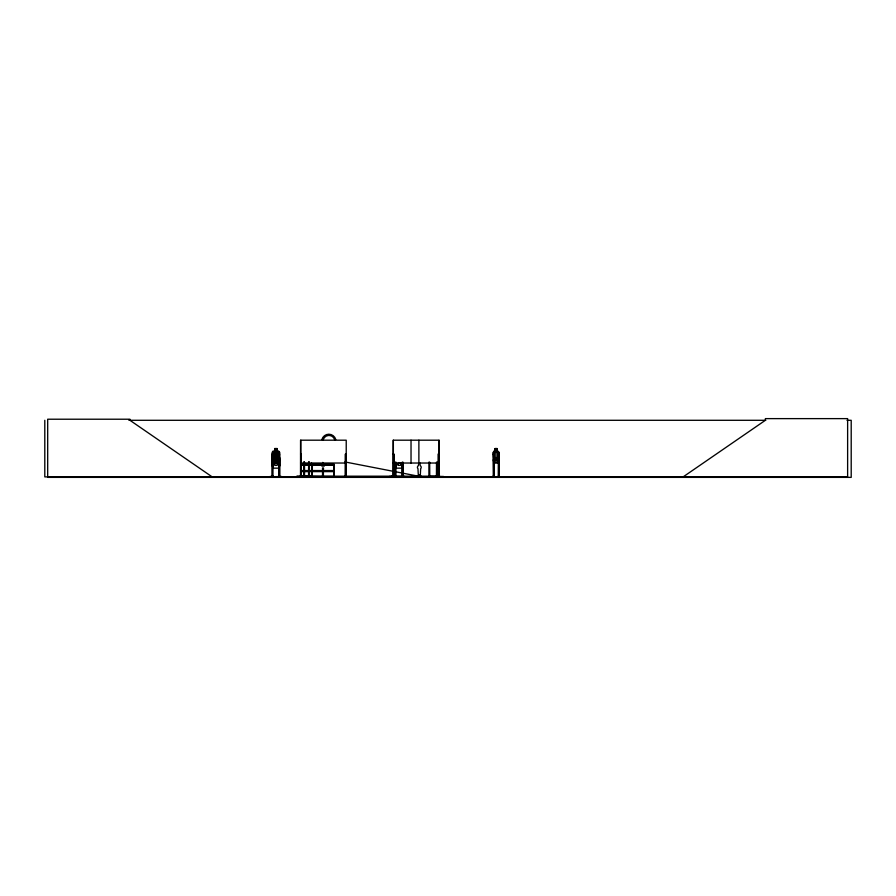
<?xml version="1.0" encoding="UTF-8"?>
<svg xmlns="http://www.w3.org/2000/svg" width="896" height="896" viewBox="0 0 896 896"><rect width="100%" height="100%" fill="white"/><g stroke="black" fill="none" stroke-linecap="round" stroke-linejoin="round"><path stroke-width="1.34" d="M311.864 470.557L311.864 465.304M323.4 470.557L323.4 467.936L323.389 470.557L334.062 470.557L334.062 465.304L311.853 465.304L311.853 470.557L322.526 470.557L322.526 467.936M334.051 465.304L334.051 470.557M311.819 476.885L311.853 471.61L322.526 471.61L322.526 476.672L296.666 476.426L312.581 476.426M389.211 476.47L404.734 476.47M443.565 476.47L429.766 476.302M498.904 459.883L498.243 462.683L493.797 462.683M300.283 476.683L300.462 476.067M490.101 476.829L502.286 476.784M278.802 468.07L279.642 465.349M279.642 459.883L278.757 462.594L272.966 462.594L272.16 459.894L272.944 462.683M279.731 459.894L278.824 462.683L272.899 462.683M402.17 468.07L403.155 462.851M403.155 465.36L402.226 468.16L396.178 468.16L395.382 462.851M273.818 476.896L269.931 476.84L281.557 476.47M393.4 476.47L393.344 440.194M397.118 464.128L397.914 464.386L398.854 462.56M393.03 476.47L393.21 440.194L438.883 440.194L438.883 476.896M428.736 476.829L428.814 476.067M401.744 463.098L400.456 465.349L398.048 465.349L396.76 463.098M493.886 451.36L493.214 452.357L493.27 476.896M272.966 451.36L272.126 452.357L272.205 465.36L272.978 468.16L278.914 468.16L279.765 465.36L279.765 457.822L278.846 456.826L277.222 456.826M420.56 476.896L420.739 475.653L420.515 476.448M495.163 451.45L494.222 452.39L494.222 457.632L495.163 459.883L496.933 459.883L497.885 457.632L497.885 452.39L496.933 451.45M323.389 476.672L323.4 471.61L334.062 471.61L334.062 476.672L323.355 476.885M418.835 462.818L418.365 465.707A1.904 1.904 0 0 0 417.973 468.698L418.365 476.034L420.269 476.034L420.661 468.698A1.904 1.904 0 0 0 420.269 465.707L419.787 462.818M274.792 456.926L273.538 457.856L273.538 463.098L274.792 465.349L277.133 465.349L278.387 463.098L278.387 457.856L277.133 456.926L277.256 454.014L274.714 454.014M683.133 476.896L765.386 420.291L765.386 418.622L847.627 418.622L847.627 476.896L44.8 476.896L44.8 420.291M418.074 476.896C419.261 477.579 417.122 474.566 418.107 476.448M420.336 476.885L420.896 476.885M128.89 420.291L765.811 420.291M847 420.291L851.2 420.291L851.2 477.378L47.69 477.378L47.69 419.216L129.942 419.216L129.942 420.291L212.184 476.896M498.904 476.896L498.893 452.346L498.221 451.36L496.933 451.36L497.067 448.549L495.107 448.549L495.107 451.36M495.163 448.638L497 448.638M272.922 451.36L274.68 451.36L274.646 448.549L277.2 448.549L277.166 451.36L278.835 451.36M493.808 451.36L495.174 451.36M272.966 451.45L278.802 451.45M493.842 451.45L498.266 451.45L498.837 452.39L498.837 459.883M495.163 452.39L496.933 452.39M274.792 454.115L277.178 454.115M279.597 454.07L278.779 454.07L278.701 476.896M300.552 454.07L301.325 454.07L301.325 476.896M345.363 476.896L345.453 454.07L346.226 454.07M393.21 454.07L393.982 454.07L393.893 476.896M438.883 454.07L438.099 454.07L438.099 476.896M439.13 454.07L439.376 476.84M493.282 454.07L494.021 454.07L493.853 476.896M274.758 456.826L273 456.826L272.205 457.834L273.022 468.16M273.045 456.926L278.846 456.926M495.163 457.632L496.933 457.632M493.842 462.594L498.266 462.594M300.552 463.03L346.226 463.03M393.21 463.03L438.883 463.03M301.022 464.251L310.99 464.251M311.853 464.251L322.526 464.251M323.389 464.251L334.062 464.251M300.966 464.621L311.069 464.621M311.774 464.621L322.605 464.621M323.31 464.621L334.141 464.621M300.966 464.946L311.069 464.946M311.774 464.946L322.605 464.946M323.31 464.946L334.141 464.946M301.022 465.304L310.99 465.304M321.821 466.077L324.363 466.077M301.022 470.557L310.99 470.557M300.966 470.915L311.069 470.915M311.774 470.915L322.605 470.915M323.31 470.915L334.141 470.915M300.966 471.24L311.069 471.24M311.774 471.24L322.605 471.24M323.31 471.24L334.141 471.24M301.022 471.61L310.99 471.61M278.701 476.067L279.686 476.067M300.373 476.19L439.578 476.19L439.578 476.896M493.214 476.067L494.077 476.067L494.077 476.896M499.184 476.067L498.333 476.067L498.333 476.896M418.701 476.291L419.922 476.291M269.987 476.47L273.773 476.47M296.677 476.47L322.515 476.526M323.4 476.526L334.051 476.526L334.051 471.61M417.883 476.448L420.739 476.448M344.882 461.922L420.739 476.65L417.659 476.874L418.264 476.896M439.074 476.829L439.13 440.194M437.819 476.84L438.021 476.067M311.618 464.99L312.547 465.931M278.79 451.36L279.731 452.346L279.597 476.896L279.474 454.07M399.762 462.56L400.725 464.386L401.486 464.128M396.278 468.07L395.506 462.851M493.909 462.594L493.338 452.402M493.27 459.883L493.864 462.683M499.128 476.896L499.128 454.07L498.389 454.07L498.389 476.896M498.814 476.067L498.736 476.896M498.613 454.07L498.546 476.896M497 448.549L496.933 462.683M495.174 448.549L495.163 462.683M493.797 454.07L493.707 476.896L493.494 454.07M493.304 476.067L493.438 476.896M437.382 476.067L437.382 476.896L437.293 462.123M436.61 476.067L436.61 476.896M436.52 462.123L436.43 476.896M429.677 462.123L429.766 476.896M429.587 476.067L429.587 476.896M428.904 462.123L428.904 476.896M419.754 476.448L419.754 474.779L418.88 474.779L418.88 476.448M418.88 440.194L418.88 463.03M411.029 440.194L411.029 463.03M402.752 476.067L402.752 476.896M402.394 476.067L402.394 476.896M402.282 476.896L402.282 462.123L402.08 476.896M396.066 476.067L396.066 476.896M395.976 462.123L395.942 476.896M395.741 476.067L395.763 476.896M395.382 476.067L395.36 476.896M395.147 462.123L395.192 476.896M395.069 476.067L395.069 476.896M394.072 476.067L394.072 476.896M393.646 454.07L393.635 476.896M391.339 476.19L391.339 476.896M373.666 476.896L370.149 476.896M368.11 476.896L364.56 476.896M346.226 476.896L346.226 440.194L300.552 440.194L300.518 476.896M346.136 476.067L346.136 476.896M345.666 476.19L345.666 476.896M345.453 454.07L345.453 476.896M333.491 476.896L324.934 476.896M322.762 462.403L322.851 465.058M311.864 471.61L311.864 476.526M311.618 463.12L311.517 465.035M309.333 462.123L309.389 476.896M309.098 462.123L309.154 476.896M308.963 476.067L308.974 476.896M308.84 462.123L308.784 476.896M308.605 462.123L308.549 476.896M304.494 462.123L304.55 476.896M304.259 462.123L304.315 476.896M304.136 476.067L304.17 476.896M304.002 462.123L303.946 476.896M303.766 462.123L303.766 476.896M302.042 476.19L302.042 476.896M301.414 476.067L301.414 476.896M301.101 454.07L301.101 476.896M300.798 440.194L300.798 476.896M279.373 476.067L279.35 476.896M279.026 476.067L279.003 476.896M278.902 454.07L278.824 476.896M272.854 476.896L272.854 476.067L271.869 476.067L271.869 476.896M272.72 476.896L272.776 454.07L271.947 454.07L272.082 476.896M272.642 454.07L272.541 476.896M272.194 476.067L272.182 476.896M321.888 439.555A7.19 7.19 0 0 1 335.787 439.555M323.154 439.869A6.003 6.003 0 0 1 334.757 439.869M278.219 464.307L277.357 464.318L276.035 461.675C275.027 466.155 272.104 464.464 275.498 461.059C272.182 457.867 275.139 456.142 275.99 460.421C276.808 456.142 279.966 457.845 276.539 461.082L278.219 464.307M278.387 457.632L277.122 459.883L274.77 459.883L273.504 457.632L273.504 452.39L274.77 451.45L274.725 448.638L277.122 448.638L277.077 451.45L278.387 452.39L278.387 457.632M276.696 449.109L275.184 449.109L275.184 450.05L276.696 450.05L276.696 449.109M496.619 449.109L495.488 449.109L495.488 450.05L496.619 450.05L496.619 449.109M277.122 452.39L274.77 452.39L274.77 457.632L277.122 457.632L277.122 452.39M276.718 454.586L275.218 454.586L275.218 455.515L276.718 455.515L276.718 454.586M277.133 457.856L274.792 457.856L274.792 463.098L277.133 463.098L277.133 457.856M402.987 476.896L402.987 462.123L402.92 476.896"/></g></svg>
